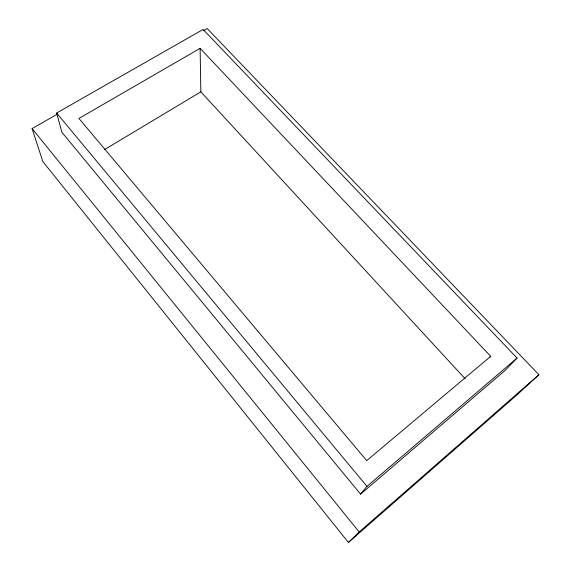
<?xml version="1.0" encoding="UTF-8"?>
<svg xmlns="http://www.w3.org/2000/svg" width="571" height="571" viewBox="0 0 571 571"><rect width="100%" height="100%" fill="white"/><g stroke="black" fill="none" stroke-linecap="round" stroke-linejoin="round"><path stroke-width="0.86" d="M360.587 494.136L366.975 486.378L517.062 358.046L203.119 29.449L56.629 113.022L61.882 132.251L360.587 494.136L505.485 370.079L517.062 358.046M489.533 357.639L490.689 356.318L200.121 48.328L78.948 118.454L366.725 460.647L490.689 356.318M57.543 114.036L32.083 128.582L42.818 161.536L348.424 542.45L359.188 531.994L538.917 374.719L207.202 28.55L203.347 30.755M538.917 374.719L517.198 394.675L348.424 542.45M104.593 149.552L200.849 91.838L200.121 48.328M200.849 91.838L465.144 378.787M56.629 113.022L366.975 486.378M32.083 128.582L359.188 531.994"/></g></svg>
